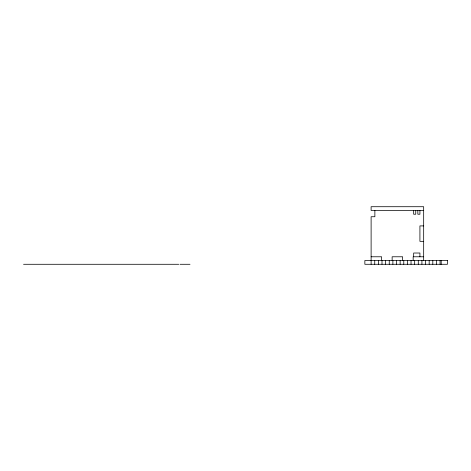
<?xml version="1.0" encoding="UTF-8"?>
<svg xmlns="http://www.w3.org/2000/svg" width="471" height="471" viewBox="0 0 471 471"><rect width="100%" height="100%" fill="white"/><g stroke="black" fill="none" stroke-linecap="round" stroke-linejoin="round"><path stroke-width="0.71" d="M423.67 210.472L371.113 210.472L371.113 206.716L423.67 206.716L423.67 260.528M423.67 225.903L419.92 225.903L419.92 241.34L423.67 241.34M371.113 256.777L381.622 256.777L381.622 260.528M423.67 256.777L413.161 256.777L413.161 260.528M23.55 264.284L178.727 264.284M179.981 264.284L189.996 264.284M441.192 260.528L441.192 264.284M440.067 260.528L440.067 264.284M436.434 260.528L436.434 264.284M432.808 260.528L432.808 264.284M429.181 260.528L429.181 264.284M425.548 260.528L425.548 264.284M421.922 260.528L421.922 264.284M419.92 210.472L419.92 214.223L417.83 214.223L417.83 210.472M419.92 256.777L419.92 253.021L413.662 253.021L413.662 256.777M418.289 260.528L418.289 264.284M415.746 210.472L415.746 214.223L413.662 214.223L413.662 210.472M414.663 260.528L414.663 264.284M411.03 260.528L411.03 264.284M407.403 260.528L407.403 264.284M403.777 260.528L403.777 264.284M402.646 260.528L402.646 256.777L392.137 256.777L392.137 260.528M400.144 260.528L400.144 264.284M396.517 260.528L396.517 264.284M392.885 260.528L392.885 264.284M389.258 260.528L389.258 264.284M385.631 260.528L385.631 264.284M381.999 260.528L381.999 264.284M378.372 260.528L378.372 264.284M374.869 210.472L374.869 216.731L371.113 216.731L371.113 264.284M374.739 260.528L374.739 264.284M447.45 260.528L364.854 260.528L364.854 264.284L447.45 264.284L447.45 260.528"/></g></svg>
